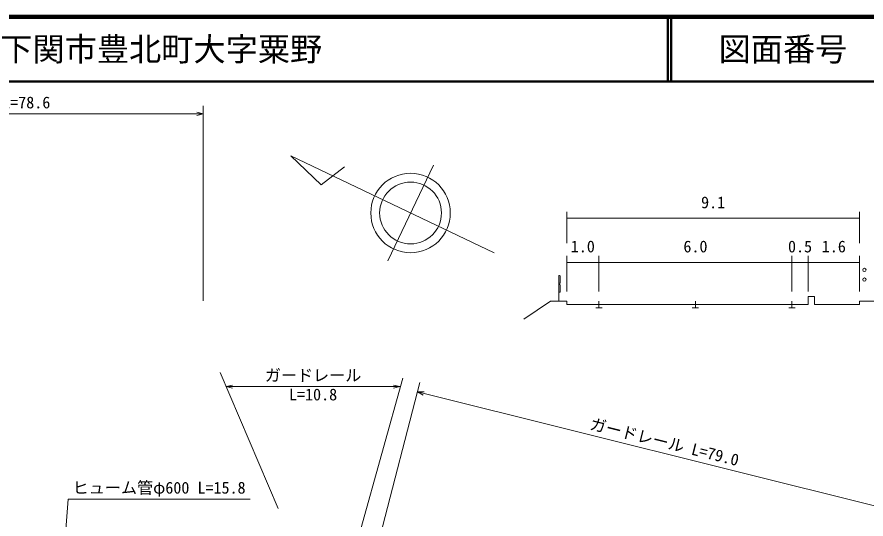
# Model space of a CAD drawing. Units: millimetres, scale not verified. Extents: x 40000 to 679996, y 20000 to 379998.
# Drawn here: x 407607 to 539520, y 301992 to 379998 of the extents above; entities that cross this region are included whole.
import ezdxf
from ezdxf.enums import TextEntityAlignment as Align

# ---------------------------------------------------------------- set-up
doc = ezdxf.new("R2010")
doc.units = ezdxf.units.MM
doc.header["$LTSCALE"] = 999.995
for name, color, linetype, lineweight in [('M-STR-HTXT', 7, 'Continuous', 13), ('M-TTL', 2, 'Continuous', 140), ('M-TTL-LINE', 7, 'Continuous', 50)]:
    doc.layers.add(name, color=color, linetype=linetype, lineweight=lineweight)
doc.layers.add('M-TTL-TXT', color=7, linetype='Continuous')
doc.styles.add('ＭＳ ゴシック', font='')
doc.styles.get('ＭＳ ゴシック').set_extended_font_data('MS Gothic')

msp = doc.modelspace()

# ---------------------------------------------------------------- linework, layer by layer
at = {"layer": 'M-STR-HTXT'}
for p, q in [((436533.4, 335873.3), (436533.4, 366184.6)), ((365307.8, 364951), (436533.4, 364951)), ((436533.4, 364951), (435533.4, 365201)), ((436533.4, 364951), (435533.4, 364701)), ((481760.5, 343329.8), (450178.5, 358415.1)), ((450178.5, 358415.1), (454864.4, 353895.2)), ((454864.4, 353895.2), (458496.9, 356723.4)), ((465206.7, 342110.3), (472305.6, 356972.4)), ((493018, 344872.7), (493018, 349723.8)), ((538517.8, 344872.7), (538517.8, 349723.8)), ((493018, 348723.8), (538517.8, 348723.8)), ((493018, 337328.3), (493018, 342872.7)), ((493018, 341872.7), (498018, 341872.7)), ((498018, 337328.3), (498018, 342872.7)), ((498018, 341872.7), (528017.8, 341872.7)), ((528017.8, 337328.3), (528017.8, 342872.7)), ((528017.8, 341872.7), (530517.8, 341872.7)), ((530517.8, 337328.3), (530517.8, 342872.7)), ((530517.8, 341872.7), (538517.8, 341872.7)), ((538517.8, 337328.3), (538517.8, 342872.7)), ((491768, 335828.3), (491768, 339828.3)), ((491818, 339828.3), (491918, 339828.3)), ((492018, 339728.3), (492018, 338728.3)), ((492018, 338328.3), (492018, 337328.3)), ((491818, 337228.3), (491918, 337228.3)), ((530517.8, 335328.3), (530517.8, 336578.3)), ((530517.8, 336578.3), (531517.8, 336578.3)), ((531517.8, 336578.3), (531517.8, 335328.3)), ((490518, 335828.3), (486357.8, 333054.8)), ((490518, 335828.3), (493018, 335828.3)), ((493018, 335828.3), (493018, 335328.3)), ((493018, 335328.3), (498018, 335328.3)), ((498018, 335828.3), (498018, 334828.3)), ((498018, 335328.3), (513017.9, 335328.3)), ((513017.9, 335828.3), (513017.9, 334828.3)), ((513017.9, 335328.3), (528017.8, 335328.3)), ((528017.8, 335828.3), (528017.8, 334828.3)), ((528017.8, 335328.3), (530517.8, 335328.3)), ((531517.8, 335328.3), (538517.8, 335328.3)), ((538517.8, 335328.3), (538517.8, 335828.3)), ((538517.8, 335828.3), (541017.7, 335828.3)), ((497518, 334828.3), (498518, 334828.3)), ((512517.9, 334828.3), (513517.9, 334828.3)), ((527517.8, 334828.3), (528517.8, 334828.3)), ((448164.4, 303623.5), (439176.8, 324770.9)), ((461029.1, 300451.4), (467549.5, 323889.8)), ((440117.3, 322558), (441117.3, 322808)), ((440117.3, 322558), (467102, 322558)), ((440117.3, 322558), (441117.3, 322308)), ((464025, 299394.1), (470193, 323184.9)), ((467102, 322558), (466102, 322808)), ((467102, 322558), (466102, 322308)), ((469818.8, 321741.5), (470849.5, 321741.9)), ((469818.8, 321741.5), (545753.9, 302785.7)), ((469818.8, 321741.5), (470728.4, 321256.8)), ((414326.9, 288835.3), (415551.6, 305090.8)), ((415551.6, 305090.8), (443831.8, 305090.8))]:
    msp.add_line(p, q, dxfattribs=at)
for centre, radius in [((468756.1, 349541.4), 6176.4), ((468756.1, 349541.4), 4803.9), ((539267.8, 340703.3), 250), ((539267.8, 339203.3), 250)]:
    msp.add_circle(centre, radius, dxfattribs=at)
for centre, start, end in [((491918, 339728.3), 0, 90), ((491918, 338528.3), 90, 270), ((491918, 338728.3), 270, 0), ((491918, 338328.3), 0, 90), ((491918, 337328.3), 270, 0)]:
    msp.add_arc(centre, 100, start, end, dxfattribs=at)
at = {"layer": 'M-TTL'}
msp.add_line((679996.5, 379998.1), (39999.8, 379998.1), dxfattribs=at)
at = {"layer": 'M-TTL-LINE'}
for p, q in [((508743.9, 379998.1), (508743.9, 369998.1)), ((509243.9, 379998.1), (509243.9, 369998.1)), ((39999.8, 369998.1), (679996.5, 369998.1))]:
    msp.add_line(p, q, dxfattribs=at)

# ---------------------------------------------------------------- texts
at = {"layer": 'M-STR-HTXT', "style": 'ＭＳ ゴシック'}
for s, p in [('ガードレール L=78.6', (400920.6, 365251)), ('9.1', (515767.9, 349723.8)), ('1.0', (495518, 342872.7)), ('6.0', (513017.9, 342872.7)), ('0.5', (529267.8, 342872.7)), ('1.6', (534517.8, 342872.7)), ('ガードレール', (453609.6, 322858)), ('ヒューム管φ600 L=15.8', (429691.7, 305390.8))]:
    msp.add_text(s, height=1833, dxfattribs=at).set_placement(p, align=Align.BOTTOM_CENTER)
msp.add_text('L=10.8', height=1833, dxfattribs=at).set_placement((453609.6, 322258), align=Align.TOP_CENTER)
msp.add_text('ガードレール L=79.0', height=1833, rotation=345.984, dxfattribs=at).set_placement((507859, 312554.7), align=Align.BOTTOM_CENTER)
at = {"layer": 'M-TTL-TXT', "style": 'ＭＳ ゴシック'}
msp.add_text('下関市豊北町大字粟野', height=3666, dxfattribs=at).set_placement((405021.6, 374998.1), align=Align.MIDDLE_LEFT)
msp.add_text('図面番号', height=3666, dxfattribs=at).set_placement((526618.8, 374998.1), align=Align.MIDDLE_CENTER)

doc.saveas('drawing.dxf')
